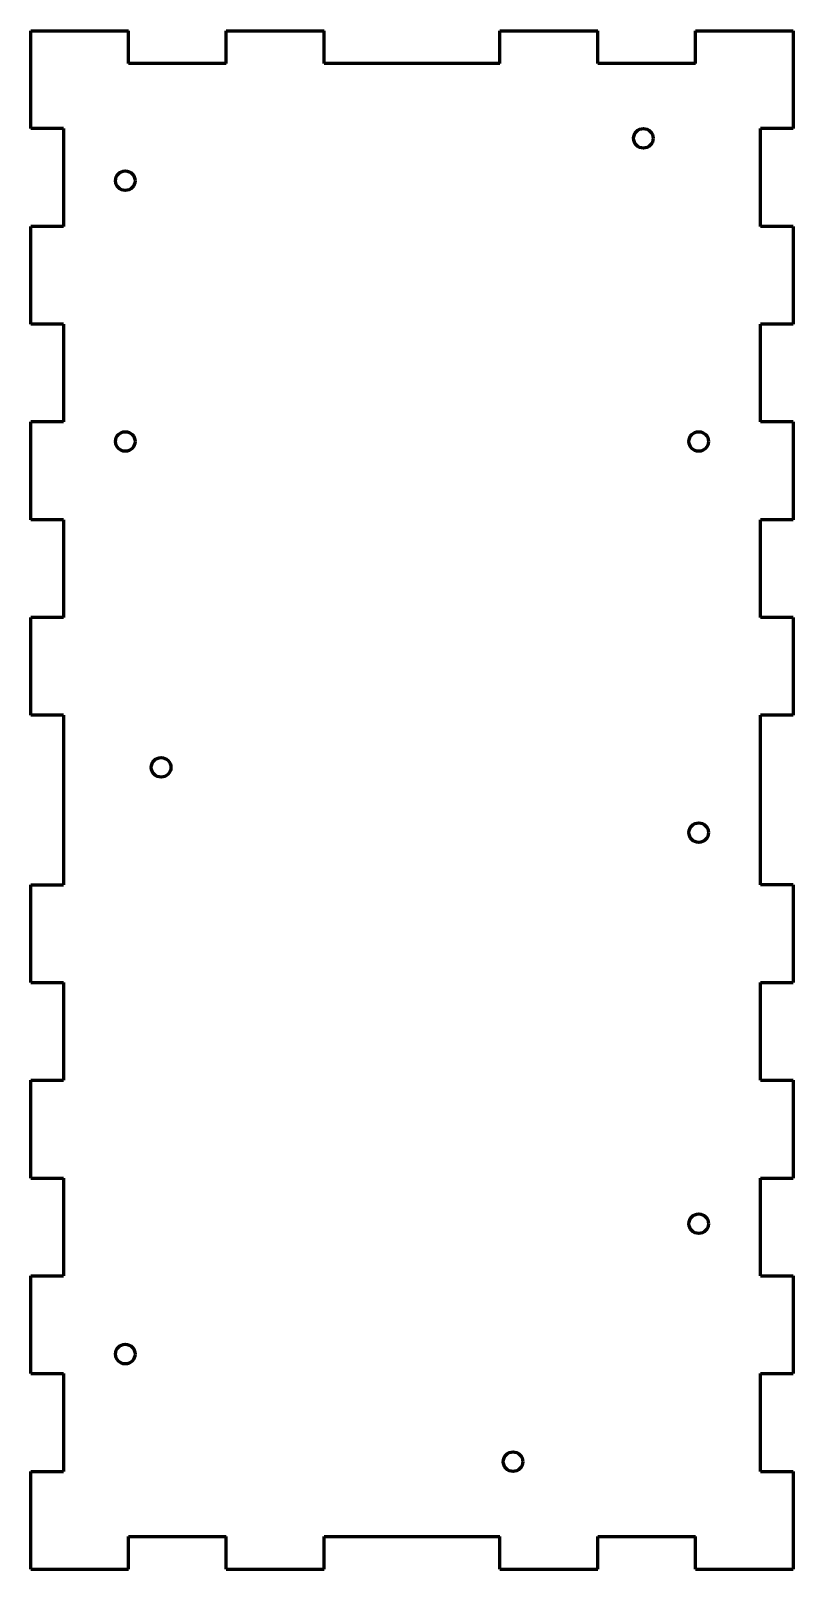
# Model space of a CAD drawing. Header units: millimetres. Extents: x 0 to 117, y 0 to 236.
import ezdxf

# ---------------------------------------------------------------- set-up
doc = ezdxf.new("R2010")
doc.units = ezdxf.units.MM
doc.linetypes.add('K5LT_BASIC', pattern=[0])

msp = doc.modelspace()

# ---------------------------------------------------------------- linework, layer by layer
at = {"color": 5, "linetype": 'K5LT_BASIC', "lineweight": 60, "true_color": 0x0000ff}
for p, q in [((0, 236), (15, 236)), ((0, 221), (0, 236)), ((15, 231), (15, 236)), ((30, 231), (30, 236)), ((30, 236), (45, 236)), ((45, 231), (45, 236)), ((72, 231), (72, 236)), ((72, 236), (87, 236)), ((87, 231), (87, 236)), ((102, 231), (102, 236)), ((102, 236), (117, 236)), ((117, 236), (117, 221)), ((30, 231), (15, 231)), ((72, 231), (45, 231)), ((102, 231), (87, 231)), ((5, 221), (0, 221)), ((5, 221), (5, 206)), ((117, 221), (112, 221)), ((112, 206), (112, 221)), ((5, 206), (0, 206)), ((0, 191), (0, 206)), ((117, 206), (112, 206)), ((117, 206), (117, 191)), ((5, 191), (0, 191)), ((5, 191), (5, 176)), ((117, 191), (112, 191)), ((112, 176), (112, 191)), ((5, 176), (0, 176)), ((0, 161), (0, 176)), ((117, 176), (112, 176)), ((117, 176), (117, 161)), ((5, 161), (0, 161)), ((5, 161), (5, 146)), ((117, 161), (112, 161)), ((112, 146), (112, 161)), ((5, 146), (0, 146)), ((0, 131), (0, 146)), ((117, 146), (112, 146)), ((117, 146), (117, 131)), ((5, 131), (0, 131)), ((5, 131), (5, 105)), ((117, 131), (112, 131)), ((112, 105), (112, 131)), ((0, 105), (5, 105)), ((0, 90), (0, 105)), ((117, 105), (112, 105)), ((117, 105), (117, 90)), ((0, 90), (5, 90)), ((5, 90), (5, 75)), ((112, 75), (112, 90)), ((112, 90), (117, 90)), ((0, 75), (5, 75)), ((0, 60), (0, 75)), ((112, 75), (117, 75)), ((117, 75), (117, 60)), ((0, 60), (5, 60)), ((5, 60), (5, 45)), ((112, 60), (117, 60)), ((112, 45), (112, 60)), ((0, 45), (5, 45)), ((0, 30), (0, 45)), ((112, 45), (117, 45)), ((117, 45), (117, 30)), ((0, 30), (5, 30)), ((5, 30), (5, 15)), ((112, 15), (112, 30)), ((112, 30), (117, 30)), ((0, 0), (0, 15)), ((0, 15), (5, 15)), ((112, 15), (117, 15)), ((117, 15), (117, 0)), ((15, 5), (30, 5)), ((15, 0), (15, 5)), ((30, 0), (30, 5)), ((45, 0), (45, 5)), ((45, 5), (72, 5)), ((72, 0), (72, 5)), ((87, 0), (87, 5)), ((87, 5), (102, 5)), ((102, 0), (102, 5)), ((0, 0), (15, 0)), ((30, 0), (45, 0)), ((72, 0), (87, 0)), ((102, 0), (117, 0))]:
    msp.add_line(p, q, dxfattribs=at)
for centre in [(94, 219.5), (14.5, 213), (14.5, 173), (102.5, 173), (20, 123), (102.5, 113), (102.5, 53), (14.5, 33), (74, 16.5)]:
    msp.add_circle(centre, 1.5, dxfattribs=at)

doc.saveas('drawing.dxf')
